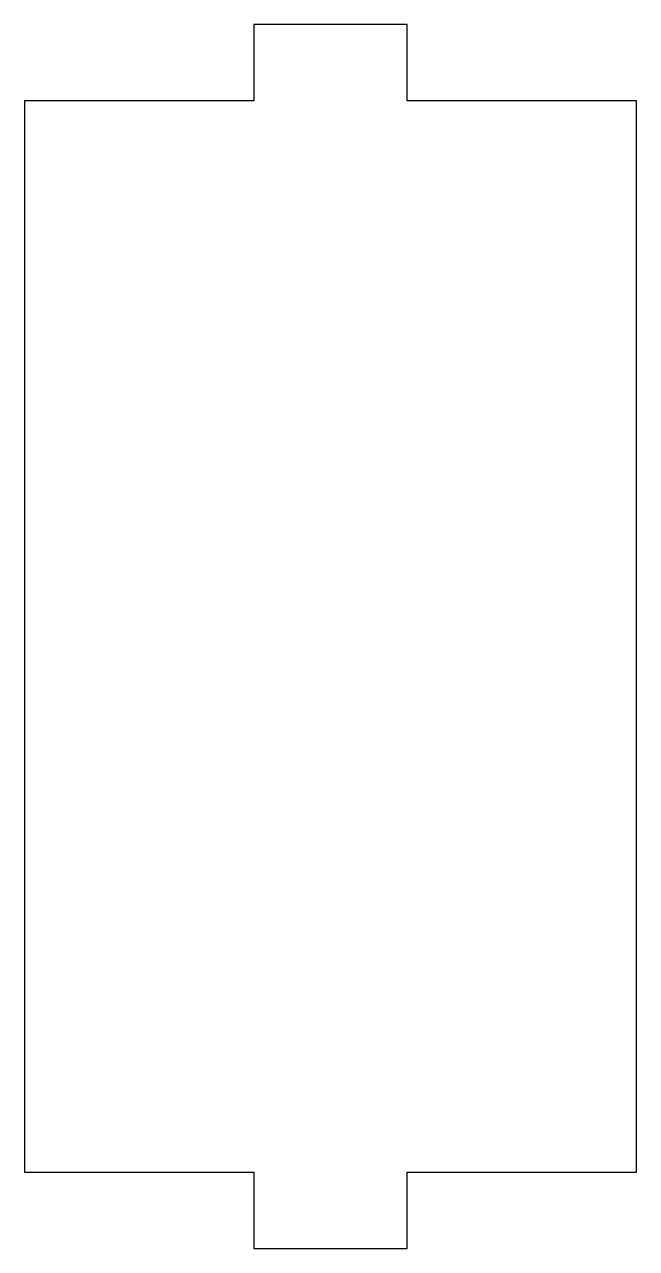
# Model space of a CAD drawing. Header units: inches. Extents: x -0.5 to 0.5, y 0 to 2.
import ezdxf

# ---------------------------------------------------------------- set-up
doc = ezdxf.new("R2010")
doc.units = ezdxf.units.IN
doc.header["$MEASUREMENT"] = 0

msp = doc.modelspace()

# ---------------------------------------------------------------- linework, layer by layer
at = {"color": 7, "linetype": 'Continuous', "lineweight": 25}
for p, q in [((0.125, 2), (-0.125, 2)), ((-0.125, 2), (-0.125, 1.875)), ((0.125, 1.875), (0.125, 2)), ((-0.125, 1.875), (-0.5, 1.875)), ((-0.5, 1.875), (-0.5, 0.125)), ((0.5, 1.875), (0.125, 1.875)), ((0.5, 0.125), (0.5, 1.875)), ((-0.5, 0.125), (-0.125, 0.125)), ((-0.125, 0.125), (-0.125, 0)), ((0.125, 0), (0.125, 0.125)), ((0.125, 0.125), (0.5, 0.125)), ((-0.125, 0), (0.125, 0))]:
    msp.add_line(p, q, dxfattribs=at)

doc.saveas('drawing.dxf')
